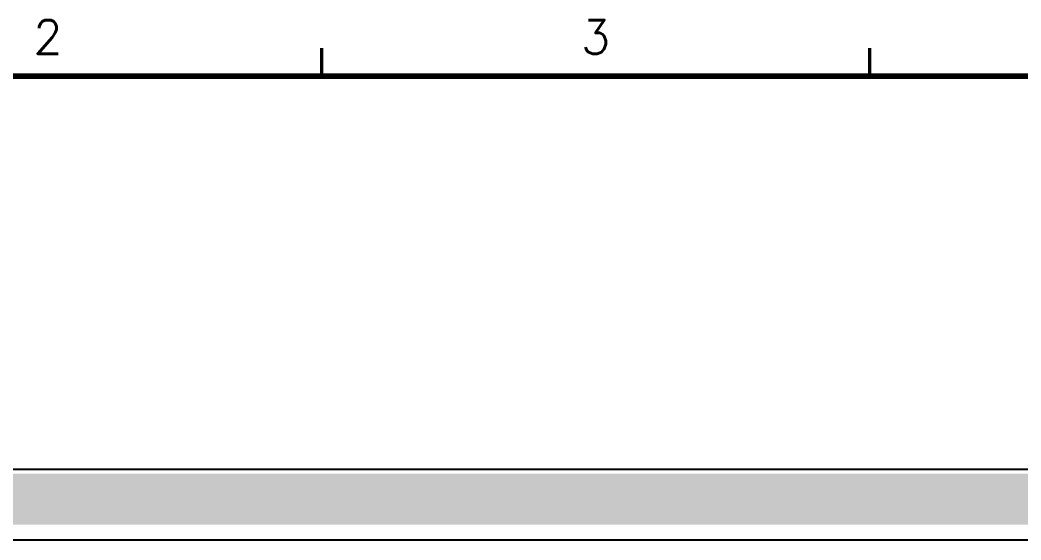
# Model space of a CAD drawing. Extents: x 295 to 953, y 10 to 290.
# Drawn here: x 562.6 to 651.7, y 243.7 to 290 of the extents above; entities that cross this region are included whole.
import ezdxf
from ezdxf.enums import TextEntityAlignment as Align

# ---------------------------------------------------------------- set-up
doc = ezdxf.new("R2010")
doc.units = 0
doc.header["$LTSCALE"] = 5
doc.header["$MEASUREMENT"] = 0
doc.layers.get('0').update_dxf_attribs({"linetype": 'CONTINUOUS', "lineweight": 25})
for name, color, linetype in [('L4-BOTTOM_GBR', 6, 'CONTINUOUS'), ('문자', 4, 'CONTINUOUS'), ('테두리', 3, 'CONTINUOUS')]:
    doc.layers.add(name, color=color, linetype=linetype)
doc.styles.get("Standard").update_dxf_attribs({"font": 'simplex.shx'})

# ---------------------------------------------------------------- blocks, each defined once
blk = doc.blocks.new('C')
at = {"layer": '테두리'}
for points, const_width in [([(112.5, 287.5), (112.5, 285)], 0.3), ([(161.25, 287.5), (161.25, 285)], 0.3), ([(15, 285), (15, 15), (405, 15), (405, 285), (15, 285)], 0.5)]:
    blk.add_lwpolyline(points, dxfattribs=dict(at, const_width=const_width))
at = {"layer": '문자'}
for s, p in [('2', (88.125, 288.5)), ('3', (136.875, 288.5))]:
    blk.add_text(s, height=3, dxfattribs=at).set_placement(p, align=Align.MIDDLE)

msp = doc.modelspace()

# ---------------------------------------------------------------- linework, layer by layer
at = {"layer": 'L4-BOTTOM_GBR', "color": 7}
for p, q in [((508.778, 250), (868.478, 250)), ((520.379, 243.689), (853.916, 243.689))]:
    msp.add_line(p, q, dxfattribs=at)
for points in [[(868.065, 249.175), (867.653, 249.587), (508.53, 249.175), (508.943, 249.587)], [(867.653, 249.587), (867.653, 249.587), (508.943, 249.587), (867.653, 249.587)], [(868.065, 246.535), (868.065, 249.175), (505.89, 246.535), (508.53, 249.175)], [(868.065, 245.05), (868.065, 246.535), (505.89, 245.05), (505.89, 246.535)], [(868.065, 245.05), (868.065, 245.05), (856.515, 245.05), (505.89, 245.05)]]:
    msp.add_solid(points, dxfattribs=at)

# ---------------------------------------------------------------- block references
msp.add_blockref('C', (476.978, 0))

doc.saveas('drawing.dxf')
